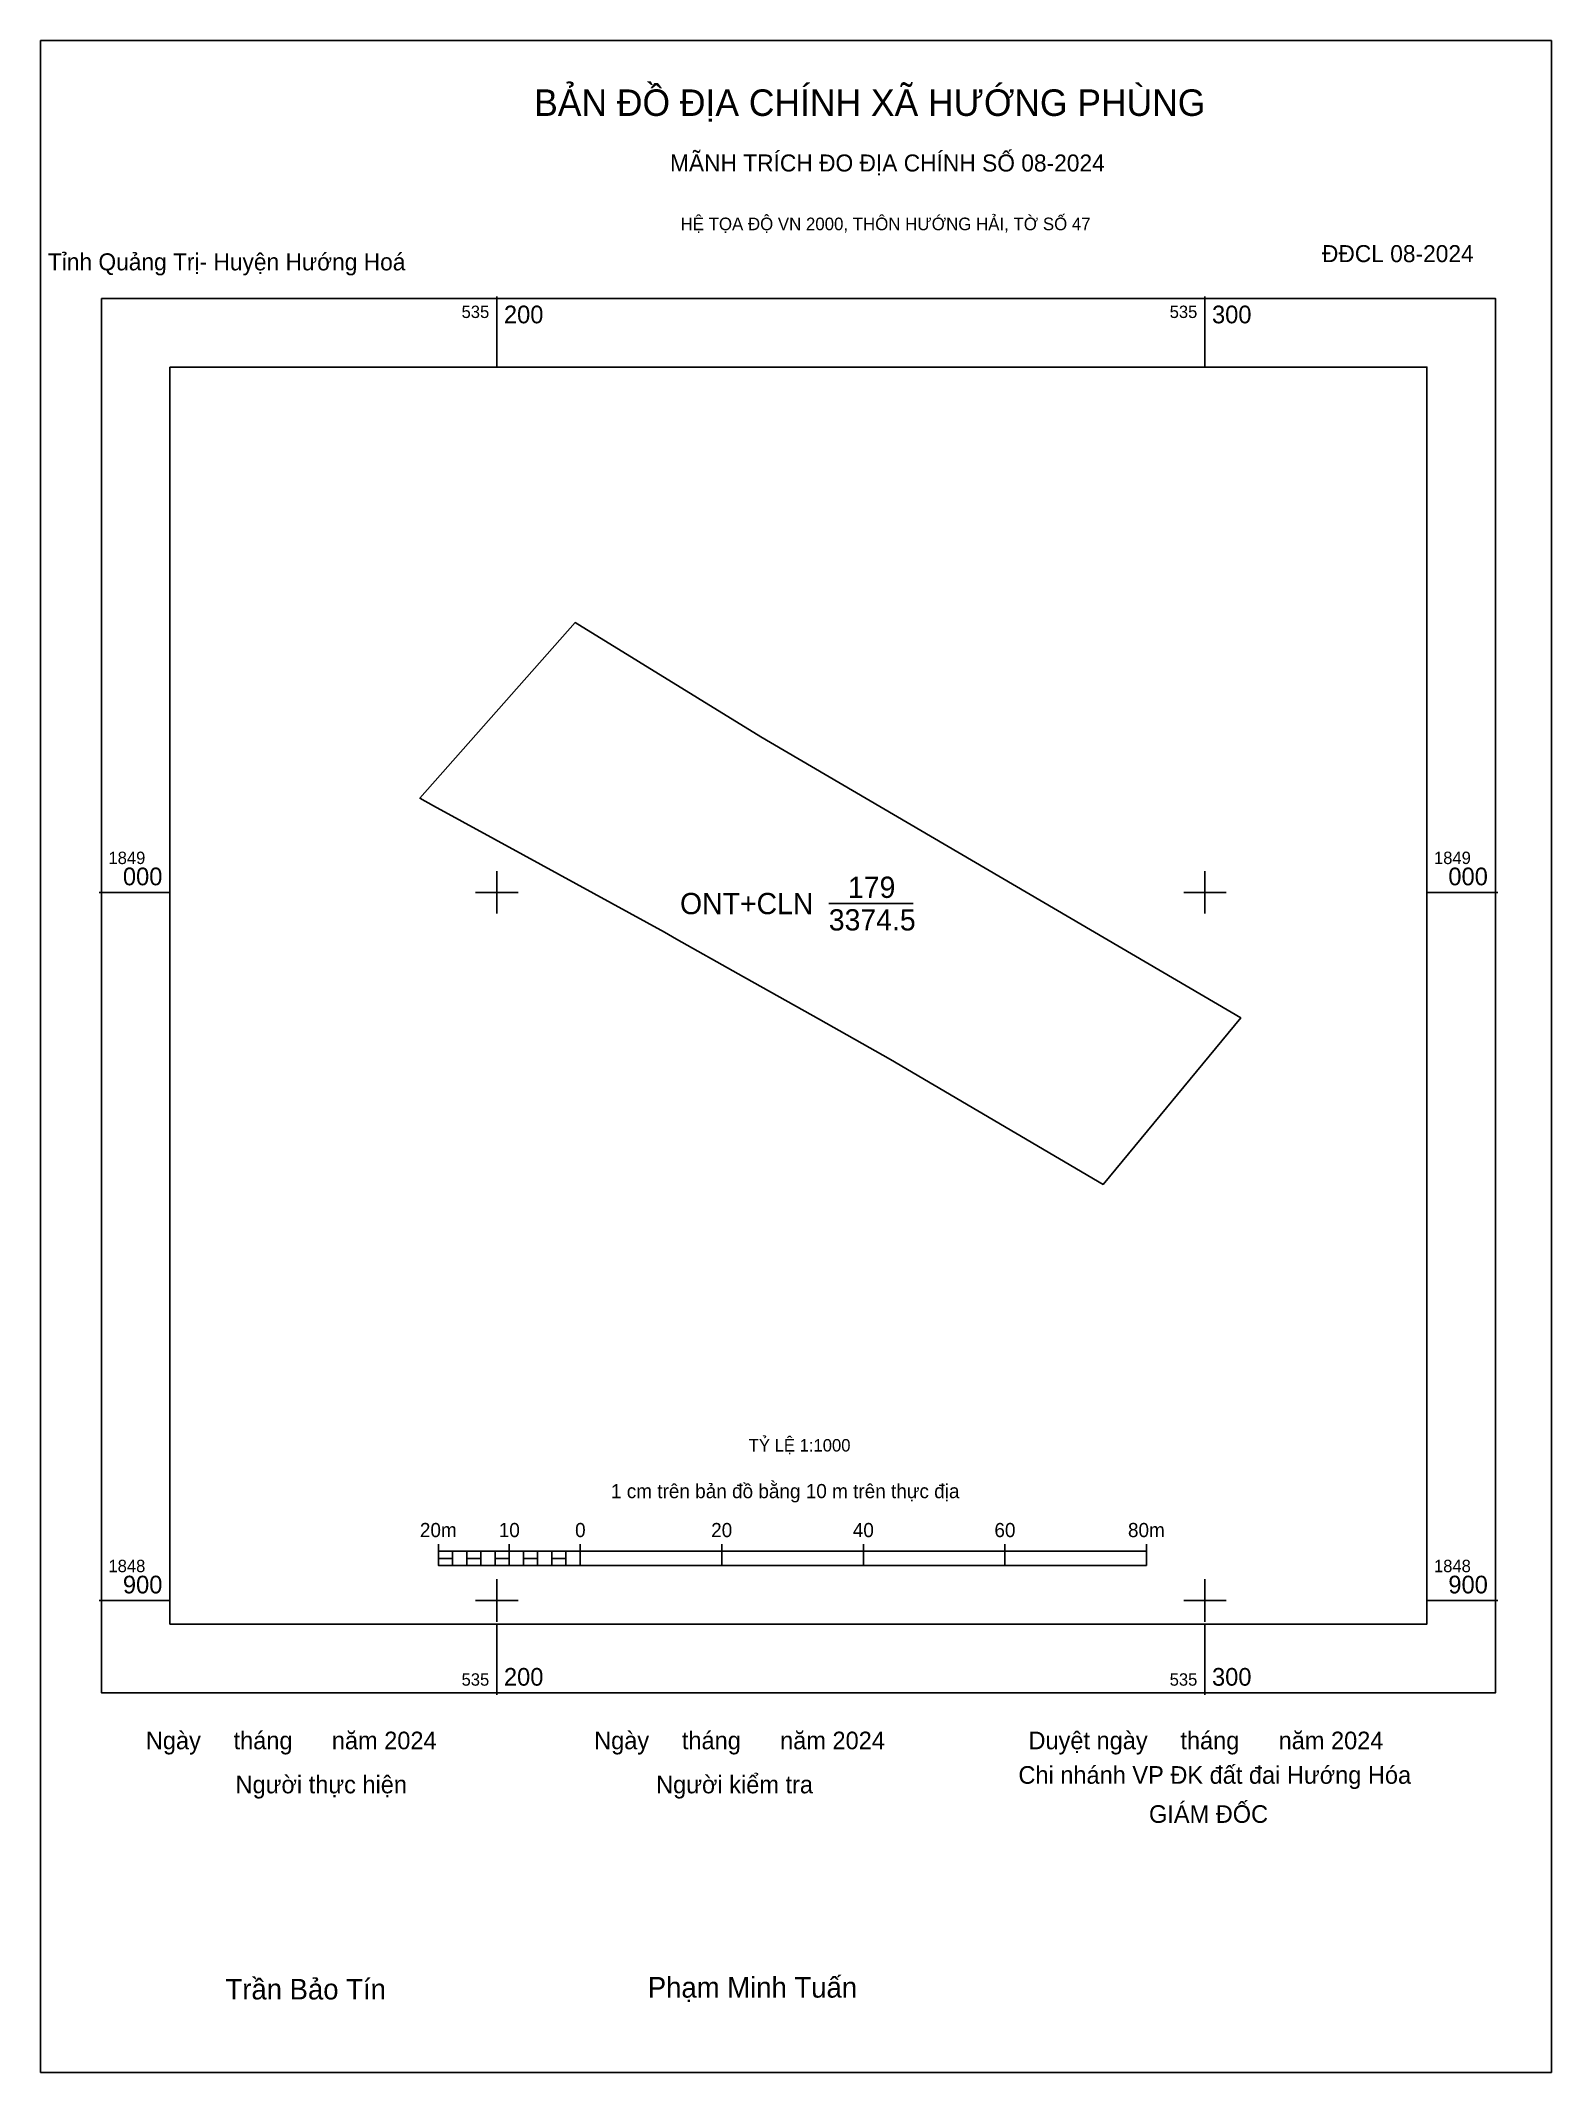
# Model space of a CAD drawing. Extents: x 535136 to 535349, y 1848833 to 1849120.
import ezdxf

# ---------------------------------------------------------------- set-up
doc = ezdxf.new("R2010")
doc.units = 0
for name, color, linetype in [('Level 10', 7, 'Continuous'), ('Level 13', 7, 'Continuous'), ('Level 15', 7, 'Continuous'), ('Level 27', 7, 'Continuous'), ('Level 6', 7, 'Continuous'), ('Level 62', 7, 'Continuous'), ('Level 63', 7, 'Continuous'), ('Level 9', 7, 'Continuous')]:
    doc.layers.add(name, color=color, linetype=linetype)

msp = doc.modelspace()

# ---------------------------------------------------------------- linework, layer by layer
at = {"layer": 'Level 10'}
msp.add_lwpolyline([(535191.06, 1849012.24), (535189.14, 1849013.29), (535211.05, 1849038.09), (535237.3, 1849021.95), (535305.06, 1848982.26), (535285.62, 1848958.75), (535255.61, 1848976.4), (535245.42, 1848982.13), (535234.08, 1848988.51), (535225.39, 1848993.4), (535223.67, 1848994.37), (535203.73, 1849005.3)], close=True, dxfattribs=at)
at = {"layer": 'Level 13'}
msp.add_line((535246.87, 1848998.42), (535258.78, 1848998.42), dxfattribs=at)
at = {"layer": 'Level 15'}
msp.add_lwpolyline([(535135.57, 1849120.28), (535348.93, 1849120.28), (535348.93, 1848833.36), (535135.57, 1848833.36)], close=True, dxfattribs=at)
at = {"layer": 'Level 27'}
msp.add_line((535305.06, 1848982.26), (535305.07, 1848982.27), dxfattribs=at)
at = {"layer": 'Level 62'}
msp.add_lwpolyline([(535153.84, 1849074.17), (535331.35, 1849074.17), (535331.35, 1848896.66), (535153.84, 1848896.66)], close=True, dxfattribs=at)
at = {"layer": 'Level 63'}
for p, q in [((535200, 1849084.17), (535200, 1849074.17)), ((535300, 1849084.17), (535300, 1849074.17)), ((535200, 1849003), (535200, 1848997)), ((535300, 1849003), (535300, 1848997)), ((535143.84, 1849000), (535153.84, 1849000)), ((535197, 1849000), (535203, 1849000)), ((535297, 1849000), (535303, 1849000)), ((535331.35, 1849000), (535341.35, 1849000)), ((535191.76, 1848907.95), (535191.76, 1848904.95)), ((535191.76, 1848906.95), (535291.76, 1848906.95)), ((535193.76, 1848906.95), (535193.76, 1848904.95)), ((535195.76, 1848906.95), (535195.76, 1848904.95)), ((535197.76, 1848906.95), (535197.76, 1848904.95)), ((535199.76, 1848906.95), (535199.76, 1848904.95)), ((535201.76, 1848907.95), (535201.76, 1848904.95)), ((535201.76, 1848906.95), (535201.76, 1848904.95)), ((535203.76, 1848906.95), (535203.76, 1848904.95)), ((535205.76, 1848906.95), (535205.76, 1848904.95)), ((535207.76, 1848906.95), (535207.76, 1848904.95)), ((535209.76, 1848906.95), (535209.76, 1848904.95)), ((535211.76, 1848907.95), (535211.76, 1848904.95)), ((535211.76, 1848906.95), (535211.76, 1848904.95)), ((535231.76, 1848907.95), (535231.76, 1848904.95)), ((535251.76, 1848907.95), (535251.76, 1848904.95)), ((535271.76, 1848907.95), (535271.76, 1848904.95)), ((535291.76, 1848907.95), (535291.76, 1848904.95)), ((535191.76, 1848904.95), (535291.76, 1848904.95)), ((535200, 1848903), (535200, 1848897)), ((535300, 1848903), (535300, 1848897)), ((535143.84, 1848900), (535153.84, 1848900)), ((535197, 1848900), (535203, 1848900)), ((535297, 1848900), (535303, 1848900)), ((535331.35, 1848900), (535341.35, 1848900)), ((535200, 1848896.66), (535200, 1848886.66)), ((535300, 1848896.66), (535300, 1848886.66))]:
    msp.add_line(p, q, dxfattribs=at)
for points in [[(535144.15, 1849083.86), (535341.04, 1849083.86), (535341.04, 1848886.97), (535144.15, 1848886.97)], [(535191.76, 1848905.95), (535193.76, 1848905.95), (535193.76, 1848904.95), (535191.76, 1848904.95)], [(535191.76, 1848905.95), (535193.76, 1848905.95), (535193.76, 1848904.95), (535191.76, 1848904.95)], [(535195.76, 1848905.95), (535197.76, 1848905.95), (535197.76, 1848904.95), (535195.76, 1848904.95)], [(535199.76, 1848905.95), (535201.76, 1848905.95), (535201.76, 1848904.95), (535199.76, 1848904.95)], [(535203.76, 1848905.95), (535205.76, 1848905.95), (535205.76, 1848904.95), (535203.76, 1848904.95)], [(535207.76, 1848905.95), (535209.76, 1848905.95), (535209.76, 1848904.95), (535207.76, 1848904.95)]]:
    msp.add_lwpolyline(points, close=True, dxfattribs=at)

# ---------------------------------------------------------------- texts
at = {"layer": 'Level 13'}
for s, p in [('179', (535249.59, 1848999.22)), ('ONT+CLN', (535225.87, 1848996.92)), ('3374.5', (535246.88, 1848994.62))]:
    msp.add_text(s, height=3, dxfattribs=at).set_placement(p)
at = {"layer": 'Level 6'}
msp.add_text('TỶ LỆ 1:1000', height=1.7579, dxfattribs=at).set_placement((535235.57, 1848921.04))
at = {"layer": 'Level 63'}
for s, height, p in [('BẢN ĐỒ ĐỊA CHÍNH XÃ HƯỚNG PHÙNG', 3.7437, (535205.27, 1849109.65)), ('MÃNH TRÍCH ĐO ĐỊA CHÍNH SỐ 08-2024', 2.4022, (535224.45, 1849101.8)), ('HỆ TỌA ĐỘ VN 2000, THÔN HƯỚNG HẢI, TỜ SỐ 47', 1.7782, (535225.95, 1849093.51)), ('535', 1.75, (535195.02, 1849081.11)), ('200', 2.5, (535201, 1849080.36)), ('535', 1.75, (535295.02, 1849081.11)), ('300', 2.5, (535301, 1849080.36)), ('1849', 1.75, (535145.15, 1849004)), ('000', 2.5, (535147.19, 1849001)), ('1849', 1.75, (535332.35, 1849004)), ('000', 2.5, (535334.38, 1849001)), ('1 cm trên bản đồ bằng 10 m trên thực địa', 2, (535216.12, 1848914.45)), ('20m', 2, (535189.13, 1848908.95)), ('10', 2, (535200.27, 1848908.95)), ('0', 2, (535211.05, 1848908.95)), ('20', 2, (535230.27, 1848908.95)), ('40', 2, (535250.27, 1848908.95)), ('60', 2, (535270.27, 1848908.95)), ('80m', 2, (535289.13, 1848908.95)), ('1848', 1.75, (535145.15, 1848904)), ('1848', 1.75, (535332.35, 1848904)), ('900', 2.5, (535147.19, 1848901)), ('900', 2.5, (535334.38, 1848901)), ('535', 1.75, (535195.02, 1848887.97)), ('200', 2.5, (535201, 1848887.97)), ('535', 1.75, (535295.02, 1848887.97)), ('300', 2.5, (535301, 1848887.97)), ('Ngày     tháng      năm 2024', 2.4883, (535150.43, 1848878.99)), ('Ngày     tháng      năm 2024', 2.4883, (535213.74, 1848878.99)), ('Duyệt ngày     tháng      năm 2024', 2.4883, (535275.08, 1848878.99)), ('Người thực hiện', 2.4883, (535163.1, 1848872.77)), ('Người kiểm tra', 2.4883, (535222.49, 1848872.77)), ('Chi nhánh VP ĐK đất đai Hướng Hóa', 2.4883, (535273.66, 1848874.12)), ('GIÁM ĐỐC', 2.488, (535292.1, 1848868.6)), ('Trần Bảo Tín', 2.9024, (535161.68, 1848843.66)), ('Phạm Minh Tuấn', 2.9024, (535221.32, 1848843.92))]:
    msp.add_text(s, height=height, dxfattribs=at).set_placement(p)
at = {"layer": 'Level 9'}
for s, p in [('Tỉnh Quảng Trị- Huyện Hướng Hoá', (535136.59, 1849087.84)), ('ĐĐCL 08-2024', (535316.53, 1849089))]:
    msp.add_text(s, height=2.4022, dxfattribs=at).set_placement(p)

doc.saveas('drawing.dxf')
